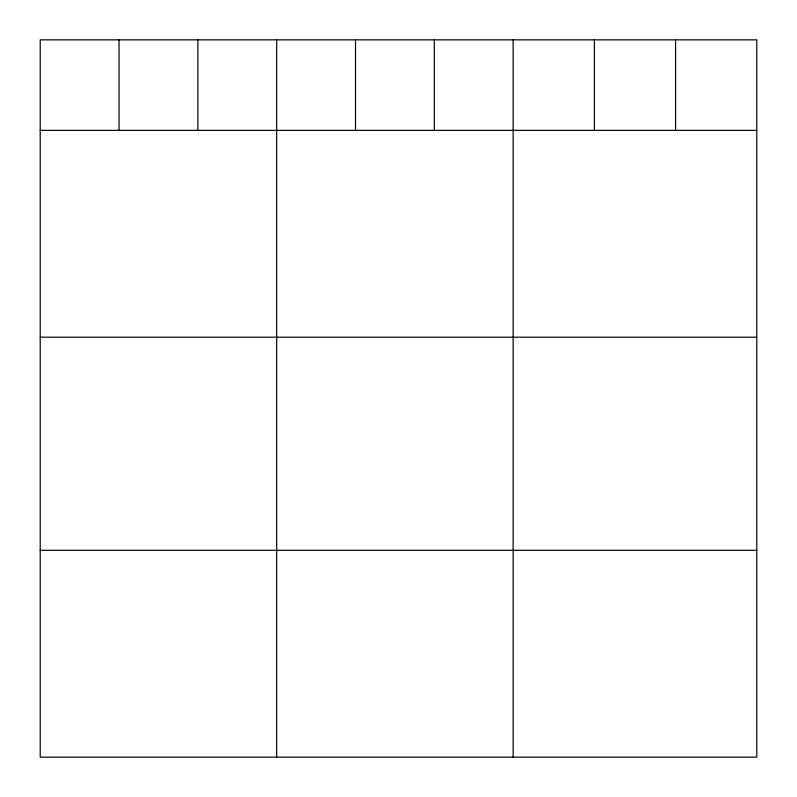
<?xml version="1.0" encoding="UTF-8"?>
<svg xmlns="http://www.w3.org/2000/svg" width="797" height="797" viewBox="0 0 797 797"><rect width="100%" height="100%" fill="white"/><g stroke="black" fill="none" stroke-linecap="round" stroke-linejoin="round"><path stroke-width="1.2" d="M756.781 130.369L756.781 757.15L40.219 757.15L40.219 39.85L756.781 39.85L756.781 130.369L40.219 130.369M40.219 337.201L756.781 337.201M40.219 550.309L756.781 550.309M675.567 39.85L675.567 130.369M594.363 39.85L594.363 130.369M513.148 39.85L513.148 757.15M434.325 39.85L434.325 130.369M355.502 39.85L355.502 130.369M276.689 39.85L276.689 757.15M197.865 39.85L197.865 130.369M119.042 39.85L119.042 130.369"/></g></svg>
